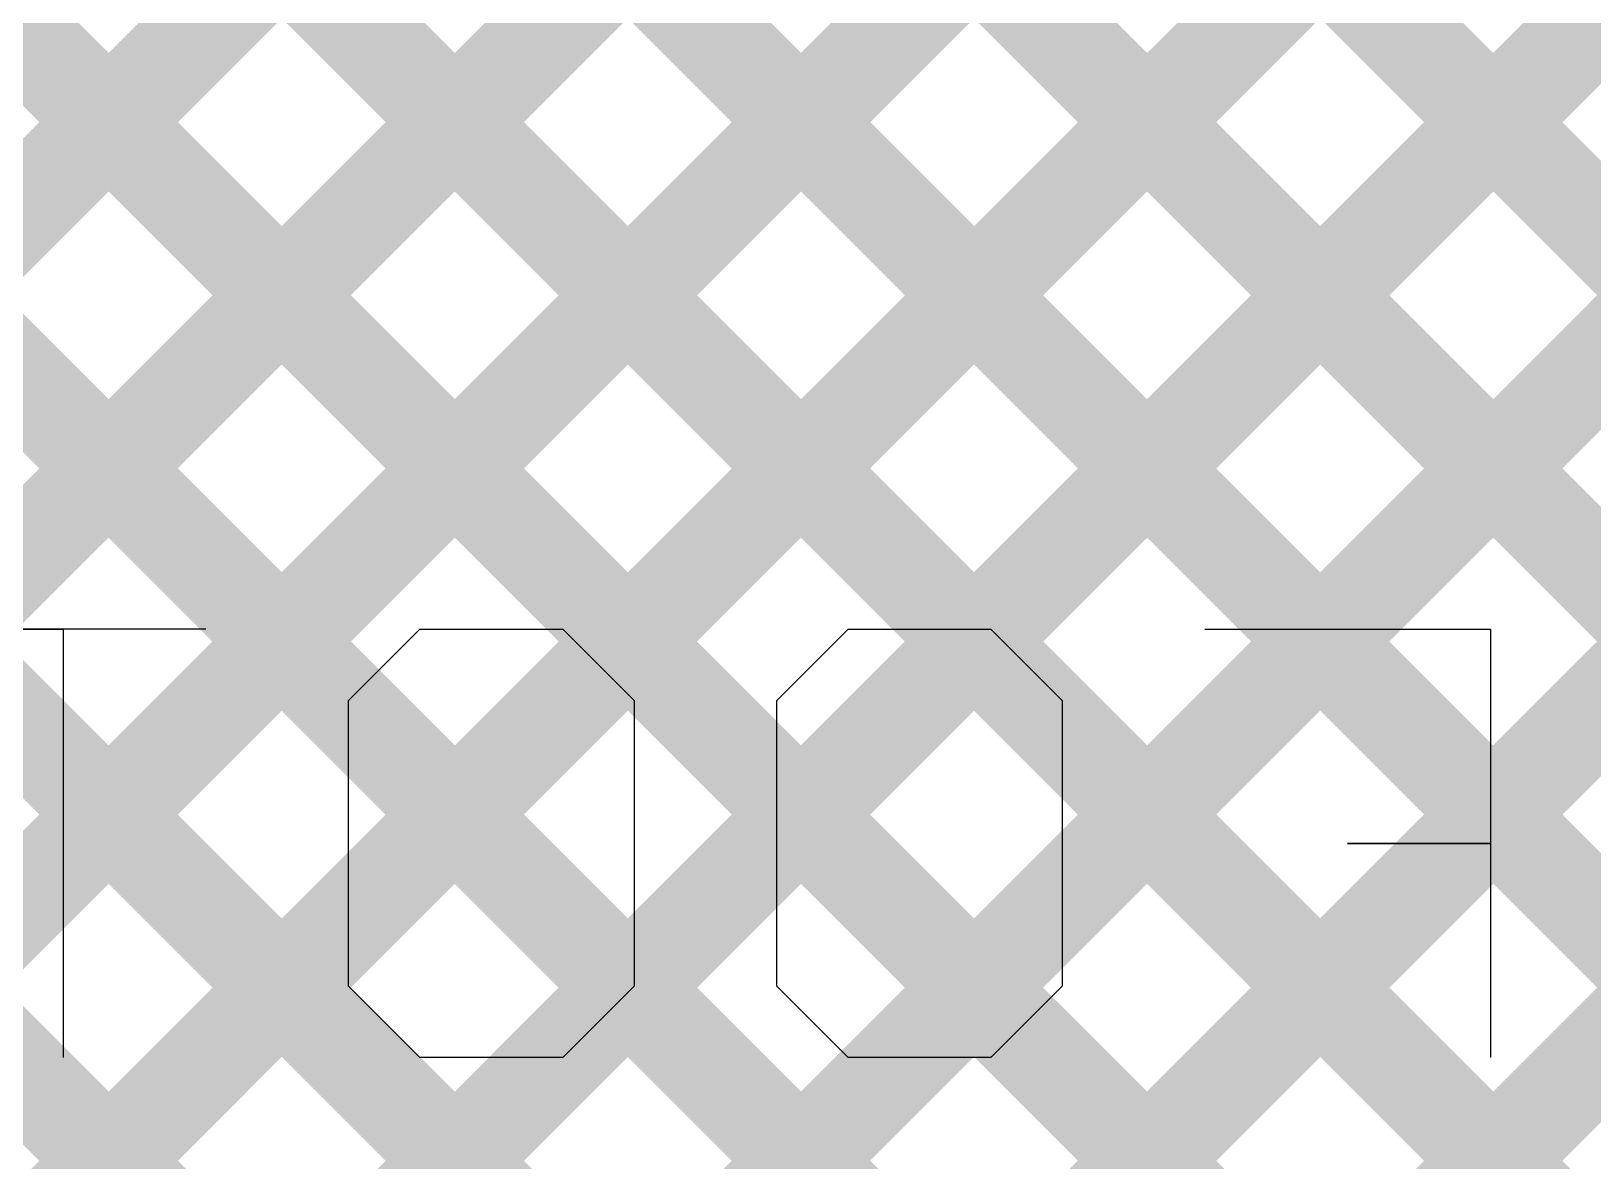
# Model space of a CAD drawing. Header units: millimetres. Extents: x 2.49 to 5.65, y 1.36 to 4.13.
# Drawn here: x 3.8969 to 4.0245, y 3.1396 to 3.2318 of the extents above; entities that cross this region are included whole.
import ezdxf

# ---------------------------------------------------------------- set-up
doc = ezdxf.new("R2010")
doc.units = ezdxf.units.MM
doc.header["$MEASUREMENT"] = 0
for name, color, linetype in [('BottomLayer', 5, 'Continuous'), ('BottomOverlay', 54, 'Continuous'), ('TopLayer', 1, 'Continuous')]:
    doc.layers.add(name, color=color, linetype=linetype)

msp = doc.modelspace()

# ---------------------------------------------------------------- linework, layer by layer
at = {"layer": 'BottomLayer', "const_width": 0.008}
for points in [[(3.6545, 2.97568), (4.48332, 3.8045)], [(3.6545, 2.91911), (4.53989, 3.8045)], [(3.6545, 2.94739), (4.51161, 3.8045)], [(3.6545, 2.83426), (4.60924, 3.789)], [(3.6545, 2.89082), (4.55267, 3.789)], [(3.6545, 2.80597), (4.63753, 3.789)], [(3.6545, 2.77769), (4.66581, 3.789)], [(3.6545, 2.86254), (4.58096, 3.789)], [(3.776, 3.46477), (4.756, 2.48477)], [(3.76186, 3.45063), (4.756, 2.45649)], [(3.74772, 3.43649), (4.756, 2.42821)], [(3.73358, 3.42234), (4.756, 2.39992)], [(3.71944, 3.4082), (4.756, 2.37164)], [(3.70529, 3.39406), (4.756, 2.34335)], [(3.69115, 3.37992), (4.756, 2.31507)], [(3.67701, 3.36577), (4.756, 2.28678)]]:
    msp.add_lwpolyline(points, dxfattribs=at)
at = {"layer": 'BottomOverlay'}
for p, q in [((3.91117, 3.18299), (3.88784, 3.18299)), ((3.88784, 3.18299), (3.89951, 3.18299)), ((3.89951, 3.18299), (3.89951, 3.148)), ((3.92283, 3.17716), (3.92866, 3.18299)), ((3.92866, 3.18299), (3.94033, 3.18299)), ((3.94033, 3.18299), (3.94616, 3.17716)), ((3.95782, 3.17716), (3.96365, 3.18299)), ((3.96365, 3.18299), (3.97532, 3.18299)), ((3.97532, 3.18299), (3.98115, 3.17716)), ((3.99281, 3.18299), (4.01614, 3.18299)), ((4.01614, 3.18299), (4.01614, 3.16549)), ((3.92283, 3.15383), (3.92283, 3.17716)), ((3.94616, 3.17716), (3.94616, 3.15383)), ((3.95782, 3.15383), (3.95782, 3.17716)), ((3.98115, 3.17716), (3.98115, 3.15383)), ((4.01614, 3.16549), (4.00447, 3.16549)), ((4.00447, 3.16549), (4.01614, 3.16549)), ((4.01614, 3.16549), (4.01614, 3.148)), ((3.92866, 3.148), (3.92283, 3.15383)), ((3.94616, 3.15383), (3.94033, 3.148)), ((3.96365, 3.148), (3.95782, 3.15383)), ((3.98115, 3.15383), (3.97532, 3.148)), ((3.94033, 3.148), (3.92866, 3.148)), ((3.97532, 3.148), (3.96365, 3.148))]:
    msp.add_line(p, q, dxfattribs=at)
at = {"layer": 'TopLayer', "const_width": 0.008}
for points in [[(3.374, 2.69518), (4.01682, 3.338)], [(3.374, 2.66689), (4.04511, 3.338)], [(3.40529, 2.6699), (4.07339, 3.338)], [(3.70478, 3.338), (4.09783, 2.94496)], [(3.70863, 2.94496), (4.10168, 3.338)], [(3.73307, 3.338), (4.12611, 2.94496)], [(3.73692, 2.94496), (4.12996, 3.338)], [(3.76135, 3.338), (4.1544, 2.94496)], [(3.7652, 2.94496), (4.15824, 3.338)], [(3.78964, 3.338), (4.18268, 2.94496)], [(3.79348, 2.94496), (4.18653, 3.338)], [(3.81792, 3.338), (4.21096, 2.94496)], [(3.82177, 2.94496), (4.21481, 3.338)], [(3.8462, 3.338), (4.23925, 2.94496)], [(3.87449, 3.338), (4.26753, 2.94496)], [(3.90277, 3.338), (4.29582, 2.94496)]]:
    msp.add_lwpolyline(points, dxfattribs=at)

doc.saveas('drawing.dxf')
